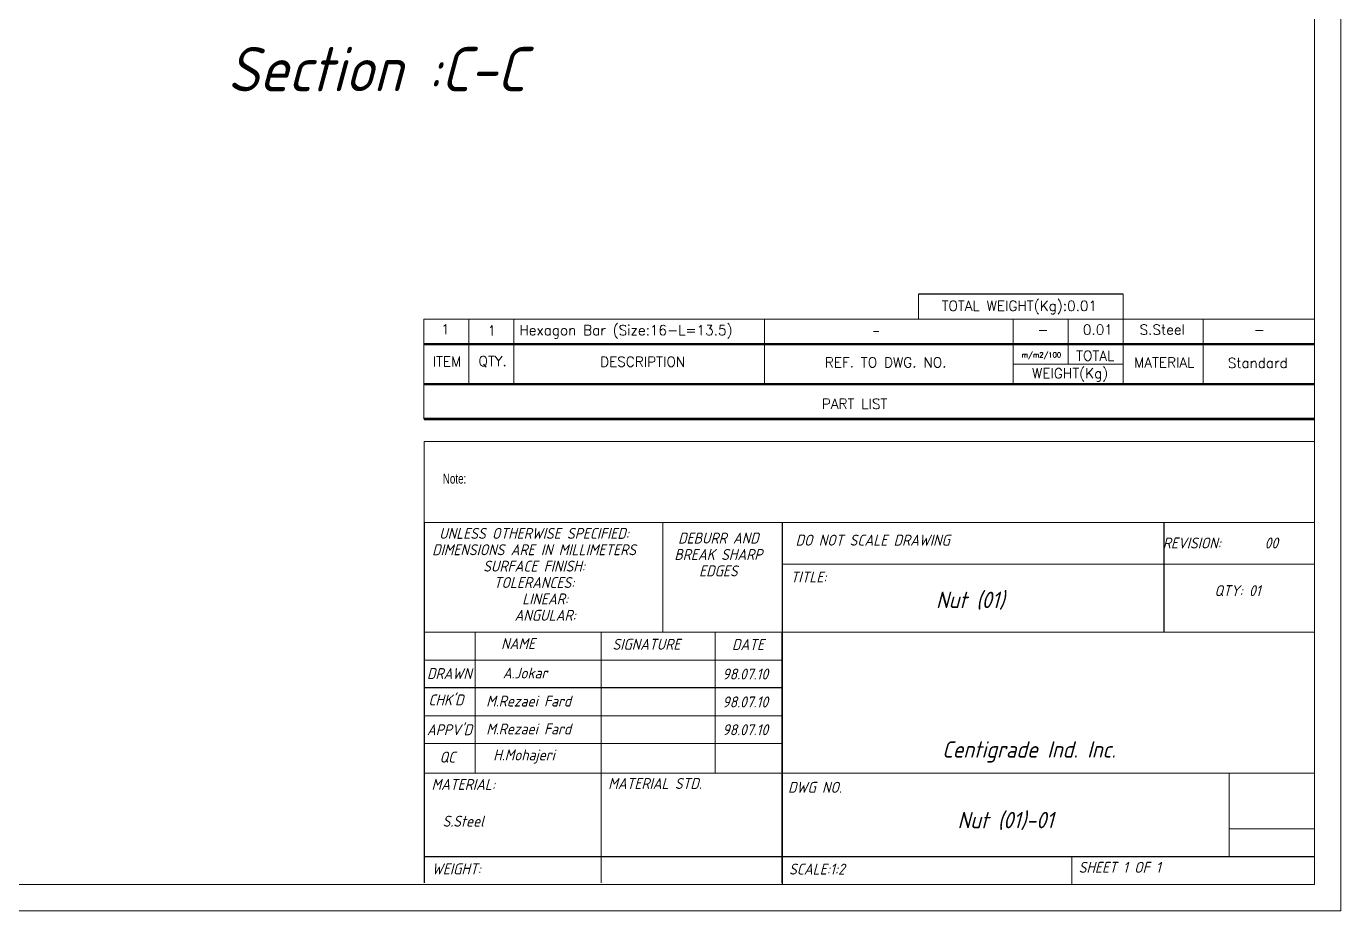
# Model space of a CAD drawing. Header units: millimetres. Extents: x 911 to 1769, y 571 to 864.
# Drawn here: x 1034.76 to 1064.36, y 591.86 to 611.78 of the extents above; entities that cross this region are included whole.
import ezdxf
from ezdxf.enums import TextEntityAlignment as Align

# ---------------------------------------------------------------- set-up
doc = ezdxf.new("R2010")
doc.units = ezdxf.units.MM
doc.linetypes.add('SLD-Solid', pattern=[0])
doc.layers.add('title', color=7, linetype='Continuous', lineweight=15)
doc.styles.add('GENISO', font='geniso.shx', dxfattribs={"oblique": 15})
doc.styles.add('SLDTEXTSTYLE0', font='TXT', dxfattribs={"width": 0.75})
doc.styles.add('TITLE', font='romans.shx', dxfattribs={"height": 2.5})

msp = doc.modelspace()

# ---------------------------------------------------------------- linework, layer by layer
for p, q in [((1059.4625504, 605.7436588), (1054.8526272, 605.7436588)), ((1043.7190773, 600.6038091), (1043.7190773, 592.4827605)), ((1051.7810638, 600.6038091), (1051.7810638, 592.4458466)), ((1060.3879026, 598.1305806), (1060.3879026, 600.6038091)), ((1051.7810638, 592.4827605), (1051.7810638, 598.1305806)), ((1051.7810638, 596.8755095), (1043.7190773, 596.8755095)), ((1043.7190773, 593.0733822), (1063.7706846, 593.0733822))]:
    msp.add_line(p, q)
at = {"linetype": 'SLD-Solid', "lineweight": 15}
for p, q in [((1043.7190773, 602.4269115), (1063.7706846, 602.4269115)), ((1043.7190773, 602.4269115), (1043.7190773, 600.6038091)), ((1043.7190773, 600.6038091), (1063.7706846, 600.6038091)), ((1049.093735, 600.6038091), (1049.093735, 598.1305806)), ((1063.7706846, 599.6625057), (1051.7810638, 599.6625057)), ((1063.7706846, 598.1305806), (1043.7190773, 598.1305806)), ((1044.8707897, 598.1305806), (1044.8707897, 594.9559889)), ((1047.704438, 598.1305806), (1047.704438, 592.4827605)), ((1050.2748198, 598.1305806), (1050.2748198, 594.9559889)), ((1051.7810638, 597.5030451), (1043.7190773, 597.5030451)), ((1051.7810638, 596.2479739), (1043.7190773, 596.2479739)), ((1051.7810638, 595.6204383), (1043.7190773, 595.6204383)), ((1045.2546938, 594.9559889), (1043.7190773, 594.9559889)), ((1045.2546938, 594.9559889), (1063.7706846, 594.9559889)), ((1061.851164, 593.0733822), (1061.851164, 594.9559889)), ((1063.7706846, 593.7009178), (1061.851164, 593.7009178)), ((1058.3074337, 592.4458466), (1058.3074337, 593.0733822))]:
    msp.add_line(p, q, dxfattribs=at)
for points in [[(1004.1178913, 633.9370222), (1064.3613063, 633.9370222), (1064.3613063, 591.8552249), (1004.1178913, 591.8552249)], [(1004.708513, 633.3464005), (1063.7706846, 633.3464005), (1063.7706846, 592.4458466), (1004.708513, 592.4458466)]]:
    msp.add_lwpolyline(points, close=True, dxfattribs=at)
at = {"layer": 'title'}
for p, q in [((1054.8526272, 605.1811654), (1054.8526272, 605.7436588)), ((1059.4625504, 605.7436588), (1059.4625504, 605.1811654)), ((1063.7706846, 605.1811654), (1043.7127372, 605.1811654)), ((1043.7127372, 602.9311921), (1043.7127372, 605.1811654)), ((1044.7252252, 605.1811654), (1044.7252252, 603.7186828)), ((1045.7377132, 605.1811654), (1045.7377132, 603.7186828)), ((1051.3830571, 605.1811654), (1051.3830571, 603.7186828)), ((1056.9875798, 605.1811654), (1056.9875798, 603.7186828)), ((1058.2250651, 605.1811654), (1058.2250651, 604.1686775)), ((1059.4625504, 605.3397563), (1059.4625504, 605.1811654)), ((1059.4625504, 605.1811654), (1059.4625504, 603.7186828)), ((1061.262529, 605.1811654), (1061.262529, 603.7186828)), ((1058.2250651, 604.6186721), (1058.2250651, 604.1686775)), ((1056.9875798, 604.1686775), (1059.4625504, 604.1686775))]:
    msp.add_line(p, q, dxfattribs=at)
at = {"layer": 'title', "const_width": 0.0562493}
for points in [[(1063.7706846, 604.6186721), (1043.7127372, 604.6186721)], [(1063.7706846, 603.7186828), (1043.7127372, 603.7186828)], [(1063.7706846, 602.9311921), (1043.7127372, 602.9311921)]]:
    msp.add_lwpolyline(points, dxfattribs=at)

# ---------------------------------------------------------------- texts
at = {"attachment_point": 5, "style": 'GENISO'}
for s, insert, char_height in [('Section :C-C', (1042.6423712, 610.8144155), 1), ('UNLESS OTHERWISE SPECIFIED:', (1046.1937984, 600.355915), 0.246092382), ('DEBURR AND', (1050.3446831, 600.2491042), 0.24609238), ('DIMENSIONS ARE IN MILLIMETERS', (1046.1937984, 599.9867764), 0.246092382), ('DO NOT SCALE DRAWING', (1053.8208705, 600.2026283), 0.246092382), ('REVISION:       00', (1061.6525929, 600.1393649), 0.246092382), ('BREAK SHARP', (1050.3446831, 599.8799657), 0.246092382), ('SURFACE FINISH:', (1046.1937984, 599.6176378), 0.246092382), ('EDGES', (1050.3446831, 599.5108271), 0.24609238), ('TITLE:', (1052.3758063, 599.3725018), 0.24609238), ('TOLERANCES:', (1046.1937984, 599.2484993), 0.246092382), ('\\pxi-3,l4,t4;QTY:^I01', (1061.9142088, 599.0661434), 0.246092382), ('LINEAR:', (1046.4429669, 598.8793607), 0.24609238), ('Nut (01)', (1056.018673, 598.8394294), 0.36913857), ('ANGULAR:', (1046.4429669, 598.5102221), 0.24609238), ('NAME', (1045.8338337, 597.8724026), 0.24609238), ('SIGNATURE', (1048.7244067, 597.8572052), 0.24609238), ('DATE', (1051.0121096, 597.8513025), 0.24609238), ('DRAWN', (1044.2860778, 597.1975514), 0.24609238), ('A.Jokar', (1045.9896968, 597.2100743), 0.24609238), ('98.07.10', (1050.9511408, 597.1869901), 0.24609238), ("CHK'D", (1044.2090801, 596.6034922), 0.24609238), ('M.Rezaei Fard', (1046.071634, 596.5779084), 0.246092382), ('98.07.10', (1050.9511408, 596.5594546), 0.24609238), ("APPV'D", (1044.2891866, 595.931773), 0.24609238), ('M.Rezaei Fard', (1046.071634, 595.9503728), 0.246092382), ('98.07.10', (1050.9511408, 595.931919), 0.24609238), ('Centigrade Ind. Inc.', (1057.3375304, 595.4327265), 0.369138573), ('QC', (1044.2413522, 595.3150824), 0.24609238), ('H.Mohajeri', (1045.9670124, 595.3276612), 0.24609238), ('MATERIAL:', (1044.6003925, 594.6997175), 0.24609238), ('MATERIAL STD.', (1048.9158978, 594.7209635), 0.246092382), ('DWG NO.', (1052.5191829, 594.6355742), 0.24609238), ('S.Steel', (1044.6003925, 593.8718903), 0.24609238), ('Nut (01)-01', (1056.812894, 593.8781837), 0.369138573), ('WEIGHT:', (1044.4436491, 592.7976014), 0.24609238), ('SCALE:1:2', (1052.5638348, 592.7924097), 0.24609238), ('SHEET 1 OF 1', (1059.3842084, 592.8327719), 0.246092382)]:
    msp.add_mtext(s, dxfattribs=dict(at, insert=insert, char_height=char_height))
at = {"linetype": 'Continuous', "lineweight": 15, "insert": (1044.1372789, 601.6988659), "char_height": 0.22148314, "attachment_point": 1, "style": 'SLDTEXTSTYLE0'}
msp.add_mtext('Note:', dxfattribs=at)
at = {"layer": 'title', "style": 'TITLE'}
for s, height, p in [('TOTAL WEIGHT(Kg):0.01', 0.224997331, (1057.1234175, 605.4663824)), ('1', 0.2249973, (1045.2414931, 604.9240903)), ('-', 0.2249973, (1057.658153, 604.9460184)), ('0.01', 0.22499733, (1058.8918931, 604.9460184)), ('S.Steel', 0.22499733, (1060.3428829, 604.9460184)), ('-', 0.2249973, (1062.5278282, 604.9460184)), ('ITEM', 0.22499733, (1044.2333242, 604.2256914)), ('QTY.', 0.22499733, (1045.2607968, 604.2256914)), ('DESCRIPTION', 0.224997331, (1048.640603, 604.2220638)), ('REF. TO DWG. NO.', 0.224997331, (1054.1135456, 604.2077364)), ('m/m2/100', 0.11249867, (1057.6212979, 604.3698522)), ('TOTAL', 0.22499733, (1058.8324127, 604.3584927)), ('MATERIAL', 0.22499733, (1060.3856324, 604.2077364)), ('Standard', 0.22499733, (1062.4928514, 604.1957519)), ('WEIGHT(Kg)', 0.22499733, (1058.2670817, 603.946432)), ('PART LIST', 0.22499733, (1053.4138256, 603.2746512))]:
    msp.add_text(s, height=height, dxfattribs=at).set_placement(p, align=Align.MIDDLE)
for s, height, p in [('1', 0.2249973, (1044.0980181, 604.8402903)), ('Hexagon Bar (Size:16-L=13.5)', 0.224997331, (1045.8619337, 604.8212568)), ('-', 0.1619981, (1053.8094927, 604.8321023))]:
    msp.add_text(s, height=height, dxfattribs=at).set_placement(p)

doc.saveas('drawing.dxf')
